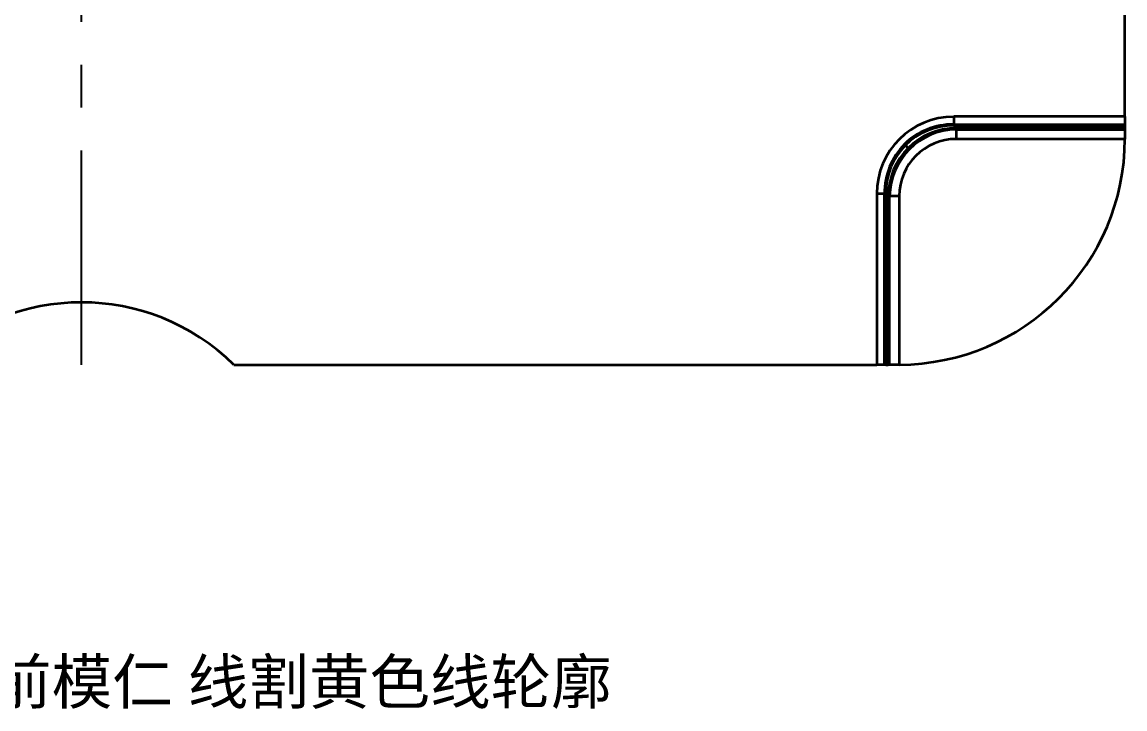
# Model space of a CAD drawing. Header units: millimetres. Extents: x -65 to 964, y 107 to 564.
# Drawn here: x 156.9 to 405.3, y 106.6 to 261.3 of the extents above; entities that cross this region are included whole.
import ezdxf

# ---------------------------------------------------------------- set-up
doc = ezdxf.new("R2010")
doc.units = ezdxf.units.MM
doc.linetypes.add('CENTER', pattern=[50.8, 31.75, -6.35, 6.35, -6.35])
doc.layers.add('1', color=7, linetype='Continuous', true_color=0xffffff)
doc.layers.add('10', color=7, linetype='Continuous', true_color=0xffffff)
doc.styles.add('Capful-A', font='')
doc.styles.get('Capful-A').set_extended_font_data('Microsoft YaHei')

msp = doc.modelspace()

# ---------------------------------------------------------------- linework, layer by layer
at = {"layer": '1', "color": 1, "linetype": 'CENTER', "ltscale": 1.52}
msp.add_line((170.301, 184.131), (170.301, 564.131), dxfattribs=at)
at = {"layer": '10', "color": 7, "linetype": 'Continuous', "lineweight": 35}
for p, q in [((405.301, 239.994), (405.301, 479.806)), ((366.767, 239.994), (366.767, 238.014)), ((405.301, 239.994), (366.767, 239.994)), ((405.301, 239.994), (405.301, 238.014)), ((366.767, 238.256), (405.301, 238.256)), ((405.301, 238.014), (366.767, 238.014)), ((367.347, 237.434), (366.767, 238.014)), ((405.301, 237.434), (367.347, 237.434)), ((367.347, 234.958), (367.347, 237.434)), ((367.347, 237.131), (405.301, 237.131)), ((405.301, 238.014), (405.301, 237.434)), ((405.301, 237.434), (405.301, 235.131)), ((355.88, 233.552), (356.496, 232.936)), ((405.3, 234.958), (367.347, 234.958)), ((349.438, 222.665), (349.438, 184.131)), ((349.438, 222.665), (351.418, 222.665)), ((351.176, 184.131), (351.176, 222.665)), ((351.418, 222.665), (351.418, 184.131)), ((351.998, 222.085), (351.418, 222.665)), ((351.998, 222.085), (351.998, 184.131)), ((354.474, 222.085), (351.998, 222.085)), ((352.301, 184.131), (352.301, 222.085)), ((354.474, 222.085), (354.474, 184.132)), ((204.637, 184.131), (349.438, 184.131)), ((351.418, 184.131), (349.438, 184.131)), ((351.418, 184.131), (351.998, 184.131)), ((354.301, 184.131), (351.998, 184.131))]:
    msp.add_line(p, q, dxfattribs=at)
for centre, radius, start, end in [((354.301, 235.131), 51, 270.1946, 359.8054), ((170.301, 149.131), 49.03, 45.54892, 134.45108)]:
    msp.add_arc(centre, radius, start, end, dxfattribs=at)
for centre, major_axis, ratio, start_param, end_param in [((367.11, 222.322), (-12.616, 12.616), 0.9808148, 5.5074723, 7.0588983), ((366.829, 222.603), (-11.175, 11.175), 0.9808148, 5.4920126, 7.0743581), ((367.11, 222.322), (-11.229, 11.229), 0.9760289, 5.5074723, 7.0588983), ((367.602, 221.83), (-11.106, 11.106), 0.9868637, 5.5074723, 7.0588983), ((367.953, 221.479), (-11.175, 11.175), 0.9808148, 5.526804, 7.0395666), ((367.602, 221.83), (-9.372, 9.372), 0.9808148, 5.5074723, 7.0588983)]:
    msp.add_ellipse(centre, major_axis=major_axis, ratio=ratio, start_param=start_param, end_param=end_param, dxfattribs=at)
for points in [[(405.301, 235.131), (405.301, 235.074), (405.301, 235.016), (405.3, 234.958)], [(354.474, 184.132), (354.416, 184.131), (354.358, 184.131), (354.301, 184.131)]]:
    msp.add_open_spline(points, degree=3, dxfattribs=at)

# ---------------------------------------------------------------- texts
at = {"insert": (34.075, 117.729), "char_height": 10, "attachment_point": 1, "style": 'Capful-A'}
msp.add_mtext_dynamic_manual_height_columns('CH184-08A-UPPER 前模仁 线割黄色线轮廓', width=363.62564, gutter_width=12.5, heights=[0], dxfattribs=at)

doc.saveas('drawing.dxf')
